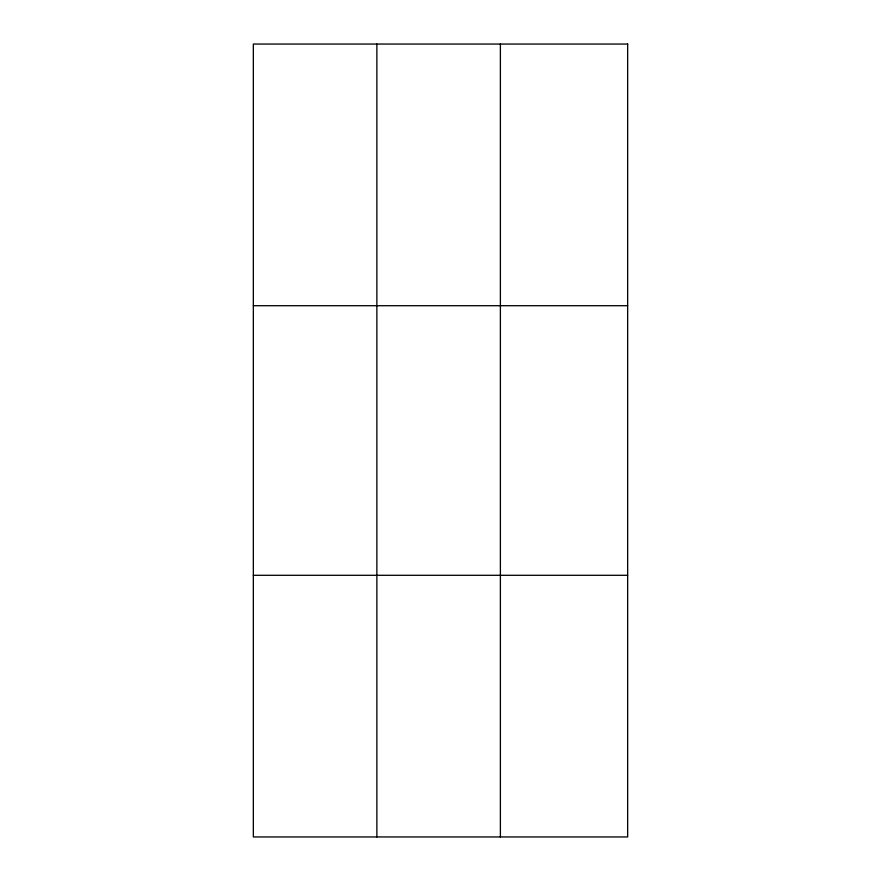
<?xml version="1.0" encoding="UTF-8"?>
<svg xmlns="http://www.w3.org/2000/svg" width="881" height="881" viewBox="0 0 881 881"><rect width="100%" height="100%" fill="white"/><g stroke="black" fill="none" stroke-linecap="round" stroke-linejoin="round"><path stroke-width="1.32" d="M376.87 44.05L376.87 836.95M500.386 44.05L500.386 836.95M253.343 305.707L627.657 305.707M253.343 575.293L627.657 575.293M627.657 44.05L627.657 836.95L253.343 836.95L253.343 44.05L627.657 44.05"/></g></svg>
